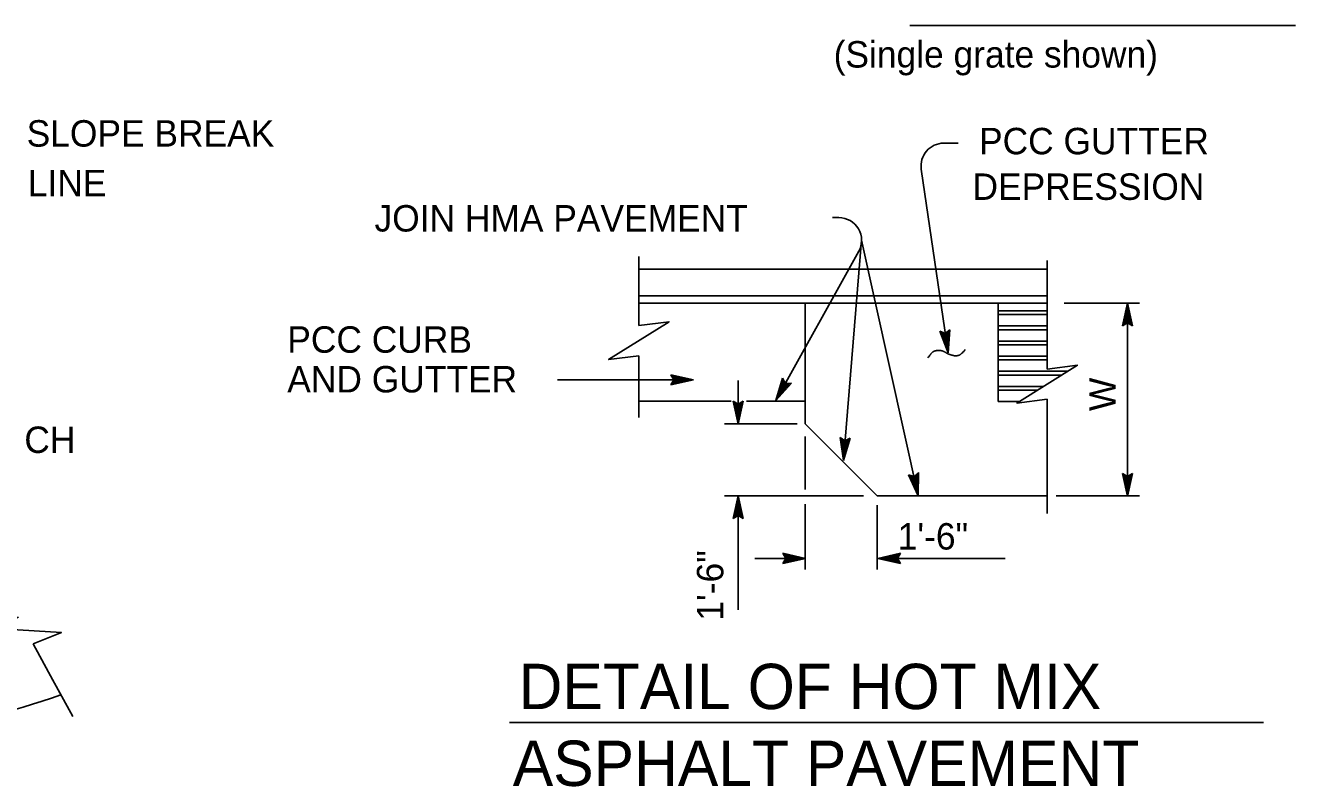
# Model space of a CAD drawing. Extents: x -894 to 866, y -476 to 714.
# Drawn here: x 56.9 to 393.1, y 291.4 to 492.8 of the extents above; entities that cross this region are included whole.
import ezdxf

# ---------------------------------------------------------------- set-up
doc = ezdxf.new("R2010")
doc.units = 0
for name, color, linetype in [('56 Stage 3 Anno', 7, 'Continuous'), ('57 Undefined', 7, 'Continuous'), ('60 Nongeo Data', 7, 'Continuous')]:
    doc.layers.add(name, color=color, linetype=linetype)

msp = doc.modelspace()

# ---------------------------------------------------------------- linework, layer by layer
at = {"layer": '56 Stage 3 Anno'}
for p, q in [((303.7713, 461.6645), (299.9469, 461.6645)), ((294.0099, 454.7972), (301.1146, 406.1646)), ((270.4899, 441.9563), (272.2155, 441.9563)), ((278.2155, 435.9563), (273.3883, 377.7186)), ((278.2155, 435.9563), (293.2316, 368.3509)), ((277.4619, 433.0456), (255.5517, 393.5552)), ((331.7996, 419.2973), (351.7358, 419.2973)), ((347.2791, 413.2973), (348.6193, 419.2973)), ((347.635, 413.5138), (348.6185, 417.9173)), ((348.6193, 419.2973), (348.6193, 368.2265)), ((348.6193, 419.2973), (348.6193, 419.2973)), ((348.6193, 419.2973), (349.9492, 413.2973)), ((348.6228, 417.9063), (349.5897, 413.5319)), ((348.6193, 414.0973), (347.2791, 413.2973)), ((347.9945, 413.7477), (348.6169, 416.5347)), ((348.3413, 413.9236), (348.6157, 415.1532)), ((348.6157, 415.1532), (348.8838, 413.9441)), ((348.6169, 416.5347), (349.2433, 413.7095)), ((349.9492, 413.2973), (348.6193, 414.0973)), ((301.1146, 406.1646), (298.9312, 411.9091)), ((298.9312, 411.9091), (300.3631, 411.3099)), ((298.9316, 411.9091), (298.9316, 411.9091)), ((300.9103, 407.5402), (299.3209, 411.7288)), ((300.7174, 408.8985), (299.6894, 411.6036)), ((300.519, 410.2654), (300.0792, 411.4229)), ((300.3631, 411.3099), (301.5733, 412.2949)), ((300.6131, 411.5217), (300.519, 410.2654)), ((300.9304, 411.7461), (300.7174, 408.8985)), ((301.2524, 412.0295), (300.9158, 407.53)), ((301.5733, 412.2949), (301.1146, 406.1646)), ((301.5733, 412.2949), (301.5733, 412.2949)), ((347.2791, 413.2973), (347.2791, 413.2973)), ((349.9492, 413.2973), (349.9492, 413.2973)), ((301.1146, 406.1646), (301.1146, 406.1646)), ((228.4943, 398.9934), (227.6943, 400.3331)), ((227.6943, 400.3331), (227.6943, 400.3331)), ((227.6943, 400.3331), (233.6943, 398.9934)), ((197.6856, 398.9934), (233.6943, 398.9934)), ((233.6943, 398.9934), (227.6943, 397.663)), ((227.6943, 397.663), (228.4943, 398.9934)), ((227.6943, 397.663), (227.6943, 397.663)), ((227.9108, 399.9772), (232.3144, 398.9937)), ((232.3034, 398.9898), (227.9293, 398.0225)), ((230.9317, 398.9953), (228.1065, 398.3689)), ((228.1447, 399.6178), (230.9317, 398.9953)), ((228.3211, 399.2709), (229.5502, 398.9965)), ((229.5502, 398.9965), (228.3416, 398.7284)), ((233.6943, 398.9934), (233.6943, 398.9934)), ((245.5297, 387.3894), (245.5297, 398.8862)), ((255.5517, 393.5552), (257.2998, 399.4473)), ((255.5517, 393.5552), (257.2998, 399.4473)), ((255.5517, 393.5552), (257.2998, 399.4473)), ((259.6344, 398.1516), (255.5517, 393.5552)), ((259.6344, 398.1516), (255.5517, 393.5552)), ((259.6344, 398.1516), (255.5517, 393.5552)), ((259.2183, 398.1351), (256.2218, 394.7615)), ((259.2183, 398.1351), (256.2218, 394.7615)), ((259.2183, 398.1351), (256.2218, 394.7615)), ((256.2238, 394.7733), (257.5002, 399.0674)), ((256.2238, 394.7733), (257.5002, 399.0674)), ((256.2238, 394.7733), (257.5002, 399.0674)), ((256.8943, 395.9701), (257.7171, 398.7441)), ((256.8943, 395.9701), (257.7171, 398.7441)), ((256.8943, 395.9701), (257.7171, 398.7441)), ((258.7903, 398.1048), (256.8943, 395.9701)), ((258.7903, 398.1048), (256.8943, 395.9701)), ((258.7903, 398.1048), (256.8943, 395.9701)), ((257.2998, 399.4469), (257.2998, 399.4469)), ((257.2998, 399.4469), (258.0746, 398.102)), ((257.2998, 399.4469), (257.2998, 399.4469)), ((257.2998, 399.4469), (258.0746, 398.102)), ((257.2998, 399.4469), (257.2998, 399.4469)), ((257.2998, 399.4469), (258.0746, 398.102)), ((257.5651, 397.1776), (257.9175, 398.3642)), ((257.5651, 397.1776), (257.9175, 398.3642)), ((257.5651, 397.1776), (257.9175, 398.3642)), ((258.4017, 398.1189), (257.5651, 397.1776)), ((258.4017, 398.1189), (257.5651, 397.1776)), ((258.4017, 398.1189), (257.5651, 397.1776)), ((258.0746, 398.102), (259.6344, 398.1516)), ((258.0746, 398.102), (259.6344, 398.1516)), ((258.0746, 398.102), (259.6344, 398.1516)), ((259.6344, 398.1516), (259.6344, 398.1516)), ((259.6344, 398.1516), (259.6344, 398.1516)), ((259.6344, 398.1516), (259.6344, 398.1516)), ((255.5517, 393.5552), (255.5517, 393.5552)), ((255.5517, 393.5552), (255.5517, 393.5552)), ((255.5517, 393.5552), (255.5517, 393.5552)), ((245.5297, 387.3894), (244.1998, 393.3894)), ((244.1998, 393.3894), (244.1998, 393.3894)), ((244.1998, 393.3894), (245.5297, 392.5894)), ((245.5258, 388.7804), (244.5589, 393.1548)), ((245.5313, 390.1524), (244.9053, 392.9772)), ((245.5329, 391.5335), (245.2651, 392.7426)), ((245.5297, 392.5894), (246.8691, 393.3894)), ((246.8691, 393.3894), (245.5297, 387.3894)), ((246.514, 393.1729), (245.5305, 388.7694)), ((246.1541, 392.939), (245.5313, 390.1524)), ((245.8077, 392.7631), (245.5329, 391.5335)), ((246.8691, 393.3894), (246.8691, 393.3894)), ((261.1525, 387.3894), (241.8966, 387.3894)), ((245.5297, 387.3894), (245.5297, 387.3894)), ((263.2498, 384.0131), (263.2498, 370.0033)), ((273.3883, 377.7186), (272.5025, 383.8005)), ((272.5025, 383.8001), (272.5025, 383.8001)), ((272.5025, 383.8001), (273.7702, 382.9048)), ((273.4871, 379.1064), (272.8434, 383.5398)), ((273.5934, 380.4741), (273.1761, 383.3375)), ((275.1651, 383.604), (273.3883, 377.7186)), ((274.7946, 383.4143), (273.4903, 379.095)), ((273.7702, 382.9048), (275.1651, 383.604)), ((275.1651, 383.604), (275.1651, 383.604)), ((273.6958, 381.8517), (273.5174, 383.0769)), ((274.4186, 383.2076), (273.5934, 380.4741)), ((274.06, 383.0572), (273.6958, 381.8517)), ((273.3883, 377.7186), (273.3883, 377.7186)), ((293.2316, 368.3509), (290.632, 373.9198)), ((290.632, 373.9198), (292.104, 373.4273)), ((290.6324, 373.9198), (290.6324, 373.9198)), ((292.9265, 369.708), (291.0336, 373.7682)), ((292.6343, 371.0481), (291.4107, 373.6702)), ((292.3359, 372.397), (291.8123, 373.519)), ((292.104, 373.4273), (293.2387, 374.4985)), ((292.3375, 373.6568), (292.3359, 372.397)), ((292.6379, 373.904), (292.6343, 371.0481)), ((292.9383, 374.2099), (292.9328, 369.6981)), ((293.2387, 374.4985), (293.2316, 368.3509)), ((293.2387, 374.4985), (293.2387, 374.4985)), ((348.6193, 368.2265), (347.289, 374.2265)), ((347.289, 374.2265), (347.289, 374.2265)), ((347.289, 374.2265), (348.6193, 373.4265)), ((348.6157, 369.6174), (347.6484, 373.9914)), ((348.6212, 370.9891), (347.9949, 373.8143)), ((348.6224, 372.3706), (348.3543, 373.5792)), ((348.6193, 373.4265), (349.959, 374.2265)), ((349.959, 374.2265), (348.6193, 368.2265)), ((349.6031, 374.0099), (348.6197, 369.6064)), ((349.2437, 373.7761), (348.6212, 370.9891)), ((348.8968, 373.5997), (348.6224, 372.3706)), ((349.959, 374.2265), (349.959, 374.2265)), ((278.7399, 368.2974), (241.8966, 368.2974)), ((244.1903, 362.2974), (245.5297, 368.2974)), ((244.5454, 362.5139), (245.5289, 366.9174)), ((245.5297, 368.2974), (245.5297, 338.1142)), ((245.5297, 368.2974), (245.5297, 368.2974)), ((245.5297, 368.2974), (246.8596, 362.2974)), ((245.5336, 366.9064), (246.5005, 362.532)), ((293.2316, 368.3509), (293.2316, 368.3509)), ((329.713, 368.2974), (351.7358, 368.2974)), ((348.6193, 368.2265), (348.6193, 368.2265)), ((244.9053, 362.7478), (245.5281, 365.5344)), ((245.2517, 362.9237), (245.5265, 364.1533)), ((245.5265, 364.1533), (245.7943, 362.9442)), ((245.5281, 365.5344), (246.1541, 362.7096)), ((263.2498, 366.1281), (263.2498, 348.8446)), ((282.3418, 365.83), (282.3418, 348.8446)), ((245.5297, 363.0974), (244.1903, 362.2974)), ((244.1903, 362.2974), (244.1903, 362.2974)), ((246.8596, 362.2974), (245.5297, 363.0974)), ((246.8596, 362.2974), (246.8596, 362.2974)), ((258.1895, 351.7844), (257.3895, 353.1242)), ((257.3895, 353.1242), (257.3895, 353.1242)), ((257.3895, 353.1242), (263.3895, 351.7844)), ((282.4816, 351.7844), (288.4816, 353.1143)), ((288.4816, 353.1143), (287.6816, 351.7844)), ((288.4816, 353.1143), (288.4816, 353.1143)), ((263.3895, 351.7844), (249.9647, 351.7844)), ((263.3895, 351.7844), (257.3895, 350.4541)), ((257.3895, 350.4541), (258.1895, 351.7844)), ((257.3895, 350.4541), (257.3895, 350.4541)), ((257.6061, 352.7682), (262.0096, 351.7848)), ((261.9986, 351.7808), (257.6246, 350.8135)), ((260.6269, 351.7864), (257.8017, 351.16)), ((257.8399, 352.4088), (260.6269, 351.7864)), ((258.0159, 352.062), (259.2454, 351.7875)), ((259.2454, 351.7875), (258.0368, 351.5194)), ((263.3895, 351.7844), (263.3895, 351.7844)), ((288.4816, 350.4442), (282.4816, 351.7844)), ((282.4816, 351.7844), (282.4816, 351.7844)), ((316.2261, 351.7844), (282.4816, 351.7844)), ((288.2651, 350.8001), (283.8615, 351.7836)), ((283.8725, 351.7875), (288.2466, 352.7549)), ((285.2442, 351.782), (288.0694, 352.4084)), ((288.0312, 351.1596), (285.2442, 351.782)), ((286.6257, 351.7808), (287.8343, 352.049)), ((287.8548, 351.5064), (286.6257, 351.7808)), ((287.6816, 351.7844), (288.4816, 350.4442)), ((288.4816, 350.4442), (288.4816, 350.4442))]:
    msp.add_line(p, q, dxfattribs=at)
for centre, start, end in [((299.9469, 455.6645), 90, 188.312019), ((272.2153, 435.9564), 330.977275, 90)]:
    msp.add_arc(centre, 6, start, end, dxfattribs=at)
msp.add_open_spline([(295.7806, 404.8712), (296.6386, 406.1587), (297.7111, 406.8025), (299.6415, 406.8025), (300.9285, 405.9442), (302.2155, 405.515), (303.2879, 405.3004), (304.5749, 405.7296), (305.6474, 407.0171)], degree=2, dxfattribs=at)
at = {"layer": '57 Undefined'}
for p, q in [((393.1004, 492.839), (290.9555, 492.839)), ((384.6359, 308.3615), (184.9717, 308.3615))]:
    msp.add_line(p, q, dxfattribs=at)
at = {"layer": '60 Nongeo Data'}
for p, q in [((219.2498, 431.6354), (219.2498, 424.4213)), ((327.3417, 430.6334), (327.3417, 412.837)), ((219.2498, 428.2972), (327.3417, 428.2972)), ((219.2502, 413.4189), (219.2502, 424.4189)), ((219.2498, 421.2972), (327.3417, 421.2972)), ((219.2498, 419.2973), (327.3417, 419.2973)), ((263.2498, 387.3894), (263.2498, 419.2973)), ((314.3418, 419.1221), (314.3418, 393.2973)), ((327.3417, 417.2973), (314.3418, 417.2973)), ((327.3417, 416.2973), (314.3418, 416.2973)), ((327.3417, 413.2973), (314.3418, 413.2973)), ((327.3417, 412.2973), (314.3418, 412.2973)), ((327.3437, 401.8772), (327.3437, 412.8772)), ((327.3417, 409.2973), (314.3418, 409.2973)), ((327.3417, 408.2973), (314.3418, 408.2973)), ((219.2502, 394.419), (219.2502, 405.4189)), ((327.3417, 405.2973), (314.3418, 405.2973)), ((327.3417, 404.2973), (314.3418, 404.2973)), ((332.8158, 401.2973), (314.3418, 401.2973)), ((331.2158, 400.2973), (314.3418, 400.2973)), ((326.4158, 397.2973), (314.3418, 397.2973)), ((219.2498, 394.4178), (219.2498, 389.0426)), ((324.8158, 396.2973), (314.3418, 396.2973)), ((327.3437, 382.8772), (327.3437, 393.8772)), ((243.6756, 393.3894), (219.2498, 393.3894)), ((263.2498, 393.3894), (247.7062, 393.3894)), ((320.0158, 393.2973), (314.3418, 393.2973)), ((282.3418, 368.2974), (263.2498, 387.3894)), ((327.3417, 382.8839), (327.3417, 363.6537)), ((327.3417, 368.2974), (282.3418, 368.2974)), ((58.8864, 329.1932), (64.1419, 319.5298)), ((64.0426, 319.7286), (69.3962, 309.8841))]:
    msp.add_line(p, q, dxfattribs=at)
for points in [[(219.2502, 413.4189), (227.2502, 414.4189), (211.2502, 404.4189), (219.2502, 405.4189)], [(327.3437, 401.8772), (335.3437, 402.8772), (319.3437, 392.8772), (327.3437, 393.8772)], [(58.8864, 329.1932), (66.3919, 332.1369), (47.5588, 333.2774), (55.0643, 336.2211)]]:
    msp.add_lwpolyline(points, dxfattribs=at)
msp.add_arc((-12.2141, 540.3763), 238.0204, 269.089314, 289.248747, dxfattribs=at)

# ---------------------------------------------------------------- texts
at = {"layer": '57 Undefined'}
for s, height, p in [('(Single grate shown)', 7, (270.8165, 481.6797)), ('SLOPE BREAK', 7, (57.197, 460.7575)), ('PCC GUTTER', 7, (309.2968, 458.7242)), ('LINE', 7, (57.4927, 447.5996)), ('DEPRESSION', 7, (307.5744, 446.6613)), ('JOIN HMA PAVEMENT', 7, (149.2799, 438.2836)), ('PCC CURB', 7, (126.1824, 406.1944)), ('AND GUTTER', 7, (126.1824, 395.6944)), ('NORMAL CH', 7, (13.9299, 379.671)), ('1\'-6"', 7, (287.7735, 354.106)), ('DETAIL OF HOT MIX', 12, (187.4204, 311.878)), ('ASPHALT PAVEMENT', 12, (185.8775, 291.5398))]:
    msp.add_text(s, height=height, dxfattribs=at).set_placement(p)
for s, p in [('W', (345.5089, 390.7633)), ('1\'-6"', (241.6175, 335.2913))]:
    msp.add_text(s, height=7, rotation=90, dxfattribs=at).set_placement(p)

doc.saveas('drawing.dxf')
